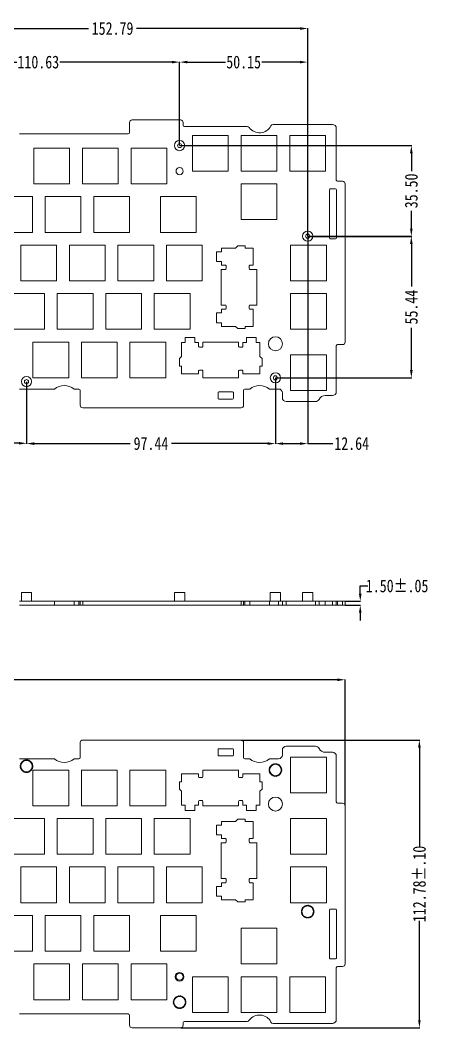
# Model space of a CAD drawing. Header units: inches. Extents: x 702 to 1402, y 103 to 498.
# Drawn here: x 974.2 to 1136.6, y 103.5 to 498.4 of the extents above; entities that cross this region are included whole.
import ezdxf

# ---------------------------------------------------------------- set-up
doc = ezdxf.new("R2010")
doc.units = ezdxf.units.IN
doc.header["$LTSCALE"] = 2.574606
doc.header["$MEASUREMENT"] = 0
doc.header["$PDMODE"] = 3
doc.header["$PDSIZE"] = 0.3125
doc.layers.get('0').update_dxf_attribs({"linetype": 'CONTINUOUS'})
doc.layers.get('Defpoints').update_dxf_attribs({"linetype": 'CONTINUOUS'})
doc.styles.get("Standard").update_dxf_attribs({"font": 'txt', "width": 0.8})
doc.dimstyles.new('副本 STANDARD', dxfattribs={"dimtxt": 5, "dimasz": 3, "dimexe": 0.125, "dimexo": 0.0625, "dimgap": 0.09, "dimtad": 0, "dimtoh": 1, "dimzin": 4, "dimdsep": 46, "dimtxsty": 'Standard', "dimblk": '_FILLED', "dimcen": 0.09, "dimazin": 1, "dimtp": 0.01, "dimtm": 0.01, "dimtfac": 1, "dimtofl": 0, "dimtmove": 0, "dimatfit": 3, "dimldrblk": '_FILLED', "dimfxl": 1, "dimtolj": 1, "dimtzin": 4, "dimarcsym": 0})

# ---------------------------------------------------------------- blocks, each defined once
blk = doc.blocks.new('_FILLED')
at = {"color": 0, "linetype": 'ByBlock'}
blk.add_solid([(0, 0), (-1, 0.17), (-1, -0.17)], dxfattribs=at)
blk = doc.blocks.new('*D34')
at = {"color": 0, "lineweight": -2, "transparency": 16777216}
for p, q in [((781.49, 190.58), (781.49, 240)), ((784.49, 239.88), (926.05, 239.88)), ((1098.45, 239.88), (956.9, 239.88)), ((1101.45, 190.58), (1101.45, 240))]:
    blk.add_line(p, q, dxfattribs=at)
at = {"layer": 'Defpoints', "color": 0, "transparency": 16777216}
for p in [(1101.45, 239.88), (781.49, 190.52), (1101.45, 190.52)]:
    blk.add_point(p, dxfattribs=at)
at = {"color": 0, "lineweight": -2, "transparency": 16777216, "xscale": 3, "yscale": 3, "zscale": 3, "rotation": 180}
blk.add_blockref('_FILLED', (781.49, 239.88), dxfattribs=at)
at = {"color": 0, "lineweight": -2, "transparency": 16777216, "xscale": 3, "yscale": 3, "zscale": 3}
blk.add_blockref('_FILLED', (1101.45, 239.88), dxfattribs=at)
at = {"color": 0, "transparency": 16777216, "insert": (941.47, 239.88), "char_height": 5, "attachment_point": 5}
blk.add_mtext('\\A1;319.96±.15', dxfattribs=at)
blk = doc.blocks.new('*D35')
at = {"color": 0, "lineweight": -2, "transparency": 16777216}
for p, q in [((1060.79, 216.26), (1130.68, 216.26)), ((1130.55, 213.26), (1130.55, 174.29)), ((1130.55, 106.48), (1130.55, 145.44)), ((1037.13, 103.48), (1130.68, 103.48))]:
    blk.add_line(p, q, dxfattribs=at)
at = {"layer": 'Defpoints', "color": 0, "transparency": 16777216}
for p in [(1060.72, 216.26), (1037.06, 103.48), (1130.55, 103.48)]:
    blk.add_point(p, dxfattribs=at)
at = {"color": 0, "lineweight": -2, "transparency": 16777216, "xscale": 3, "yscale": 3, "zscale": 3}
for p, rotation in [((1130.55, 216.26), 90), ((1130.55, 103.48), 270)]:
    blk.add_blockref('_FILLED', p, dxfattribs=dict(at, rotation=rotation))
at = {"color": 0, "transparency": 16777216, "insert": (1130.55, 159.87), "char_height": 5, "attachment_point": 5, "rotation": 90}
blk.add_mtext('\\A1;112.78±.10', dxfattribs=at)
blk = doc.blocks.new('*D37')
at = {"color": 0, "lineweight": -2, "transparency": 16777216}
for p, q in [((1107.39, 273.64), (1107.39, 276.64)), ((1107.39, 276.64), (1110.39, 276.64)), ((1101.52, 270.64), (1107.52, 270.64)), ((1101.52, 269.14), (1107.52, 269.14)), ((1107.39, 266.14), (1107.39, 263.14))]:
    blk.add_line(p, q, dxfattribs=at)
at = {"layer": 'Defpoints', "color": 0, "transparency": 16777216}
for p in [(1101.45, 270.64), (1101.45, 269.14), (1107.39, 270.64)]:
    blk.add_point(p, dxfattribs=at)
at = {"color": 0, "lineweight": -2, "transparency": 16777216, "xscale": 3, "yscale": 3, "zscale": 3}
for p, rotation in [((1107.39, 270.64), 270), ((1107.39, 269.14), 90)]:
    blk.add_blockref('_FILLED', p, dxfattribs=dict(at, rotation=rotation))
at = {"color": 0, "transparency": 16777216, "insert": (1121.82, 276.64), "char_height": 5, "attachment_point": 5}
blk.add_mtext('\\A1;1.50±.05', dxfattribs=at)
blk = doc.blocks.new('*D47')
at = {"color": 0, "lineweight": -2, "transparency": 16777216}
for p, q in [((926.03, 451.38), (926.03, 482.05)), ((929.03, 481.93), (972.93, 481.93)), ((1033.67, 481.93), (989.77, 481.93)), ((1036.67, 449.28), (1036.67, 482.05))]:
    blk.add_line(p, q, dxfattribs=at)
at = {"layer": 'Defpoints', "color": 0, "transparency": 16777216}
for p in [(1036.67, 481.93), (926.03, 451.32), (1036.67, 449.22)]:
    blk.add_point(p, dxfattribs=at)
at = {"color": 0, "lineweight": -2, "transparency": 16777216, "xscale": 3, "yscale": 3, "zscale": 3, "rotation": 180}
blk.add_blockref('_FILLED', (926.03, 481.93), dxfattribs=at)
at = {"color": 0, "lineweight": -2, "transparency": 16777216, "xscale": 3, "yscale": 3, "zscale": 3}
blk.add_blockref('_FILLED', (1036.67, 481.93), dxfattribs=at)
at = {"color": 0, "transparency": 16777216, "insert": (981.35, 481.93), "char_height": 5, "attachment_point": 5}
blk.add_mtext('\\A1;110.63', dxfattribs=at)
blk = doc.blocks.new('*D48')
at = {"color": 0, "lineweight": -2, "transparency": 16777216}
for p, q in [((1036.67, 449.28), (1036.67, 482.05)), ((1039.67, 481.93), (1054.65, 481.93)), ((1083.81, 481.93), (1068.83, 481.93)), ((1086.81, 413.78), (1086.81, 482.05))]:
    blk.add_line(p, q, dxfattribs=at)
at = {"layer": 'Defpoints', "color": 0, "transparency": 16777216}
for p in [(1036.67, 481.93), (1036.67, 449.22), (1086.81, 413.72)]:
    blk.add_point(p, dxfattribs=at)
at = {"color": 0, "lineweight": -2, "transparency": 16777216, "xscale": 3, "yscale": 3, "zscale": 3, "rotation": 180}
blk.add_blockref('_FILLED', (1036.67, 481.93), dxfattribs=at)
at = {"color": 0, "lineweight": -2, "transparency": 16777216, "xscale": 3, "yscale": 3, "zscale": 3}
blk.add_blockref('_FILLED', (1086.81, 481.93), dxfattribs=at)
at = {"color": 0, "transparency": 16777216, "insert": (1061.74, 481.93), "char_height": 5, "attachment_point": 5}
blk.add_mtext('\\A1;50.15', dxfattribs=at)
blk = doc.blocks.new('*D49')
at = {"color": 0, "lineweight": -2, "transparency": 16777216}
for p, q in [((862.73, 356.65), (862.73, 332.43)), ((976.73, 356.65), (976.73, 332.43)), ((865.73, 332.56), (911.64, 332.56)), ((973.73, 332.56), (927.82, 332.56))]:
    blk.add_line(p, q, dxfattribs=at)
at = {"layer": 'Defpoints', "color": 0, "transparency": 16777216}
for p in [(862.73, 356.72), (976.73, 356.72), (976.73, 332.56)]:
    blk.add_point(p, dxfattribs=at)
at = {"color": 0, "lineweight": -2, "transparency": 16777216, "xscale": 3, "yscale": 3, "zscale": 3, "rotation": 180}
blk.add_blockref('_FILLED', (862.73, 332.56), dxfattribs=at)
at = {"color": 0, "lineweight": -2, "transparency": 16777216, "xscale": 3, "yscale": 3, "zscale": 3}
blk.add_blockref('_FILLED', (976.73, 332.56), dxfattribs=at)
at = {"color": 0, "transparency": 16777216, "insert": (919.73, 332.56), "char_height": 5, "attachment_point": 5}
blk.add_mtext('\\A1;114.00', dxfattribs=at)
blk = doc.blocks.new('*D50')
at = {"color": 0, "lineweight": -2, "transparency": 16777216}
for p, q in [((976.73, 356.65), (976.73, 332.31)), ((1074.17, 358.15), (1074.17, 332.31)), ((979.73, 332.43), (1017.36, 332.43)), ((1071.17, 332.43), (1033.54, 332.43))]:
    blk.add_line(p, q, dxfattribs=at)
at = {"layer": 'Defpoints', "color": 0, "transparency": 16777216}
for p in [(976.73, 356.72), (1074.17, 358.22), (1074.17, 332.43)]:
    blk.add_point(p, dxfattribs=at)
at = {"color": 0, "lineweight": -2, "transparency": 16777216, "xscale": 3, "yscale": 3, "zscale": 3, "rotation": 180}
blk.add_blockref('_FILLED', (976.73, 332.43), dxfattribs=at)
at = {"color": 0, "lineweight": -2, "transparency": 16777216, "xscale": 3, "yscale": 3, "zscale": 3}
blk.add_blockref('_FILLED', (1074.17, 332.43), dxfattribs=at)
at = {"color": 0, "transparency": 16777216, "insert": (1025.45, 332.43), "char_height": 5, "attachment_point": 5}
blk.add_mtext('\\A1;97.44', dxfattribs=at)
blk = doc.blocks.new('*D41')
at = {"color": 0, "lineweight": -2, "transparency": 16777216}
for p, q in [((1086.81, 413.65), (1086.81, 332.31)), ((1074.17, 358.15), (1074.17, 332.31)), ((1077.17, 332.43), (1083.81, 332.43)), ((1086.81, 332.43), (1096.6, 332.43))]:
    blk.add_line(p, q, dxfattribs=at)
at = {"layer": 'Defpoints', "color": 0, "transparency": 16777216}
for p in [(1086.81, 413.72), (1074.17, 358.22), (1074.17, 332.43)]:
    blk.add_point(p, dxfattribs=at)
at = {"color": 0, "lineweight": -2, "transparency": 16777216, "xscale": 3, "yscale": 3, "zscale": 3, "rotation": 180}
blk.add_blockref('_FILLED', (1074.17, 332.43), dxfattribs=at)
at = {"color": 0, "lineweight": -2, "transparency": 16777216, "xscale": 3, "yscale": 3, "zscale": 3}
blk.add_blockref('_FILLED', (1086.81, 332.43), dxfattribs=at)
at = {"color": 0, "transparency": 16777216, "insert": (1104.03, 332.43), "char_height": 5, "attachment_point": 5}
blk.add_mtext('\\A1;12.64', dxfattribs=at)
blk = doc.blocks.new('*D43')
at = {"color": 0, "lineweight": -2, "transparency": 16777216}
for p, q in [((934.03, 412.28), (934.03, 495.21)), ((937.03, 495.09), (1001, 495.09)), ((1083.81, 495.09), (1019.84, 495.09)), ((1086.81, 413.78), (1086.81, 495.21))]:
    blk.add_line(p, q, dxfattribs=at)
at = {"layer": 'Defpoints', "color": 0, "transparency": 16777216}
for p in [(1086.81, 495.09), (934.03, 412.22), (1086.81, 413.72)]:
    blk.add_point(p, dxfattribs=at)
at = {"color": 0, "lineweight": -2, "transparency": 16777216, "xscale": 3, "yscale": 3, "zscale": 3, "rotation": 180}
blk.add_blockref('_FILLED', (934.03, 495.09), dxfattribs=at)
at = {"color": 0, "lineweight": -2, "transparency": 16777216, "xscale": 3, "yscale": 3, "zscale": 3}
blk.add_blockref('_FILLED', (1086.81, 495.09), dxfattribs=at)
at = {"color": 0, "transparency": 16777216, "insert": (1010.42, 495.09), "char_height": 5, "attachment_point": 5}
blk.add_mtext('\\A1;152.79', dxfattribs=at)
blk = doc.blocks.new('*D44')
at = {"color": 0, "lineweight": -2, "transparency": 16777216}
for p, q in [((1086.88, 413.65), (1127.52, 413.65)), ((1127.39, 410.65), (1127.39, 394.03)), ((1127.39, 361.22), (1127.39, 377.85)), ((1074.23, 358.22), (1127.52, 358.22))]:
    blk.add_line(p, q, dxfattribs=at)
at = {"layer": 'Defpoints', "color": 0, "transparency": 16777216}
for p in [(1086.81, 413.65), (1127.39, 413.65), (1074.17, 358.22)]:
    blk.add_point(p, dxfattribs=at)
at = {"color": 0, "lineweight": -2, "transparency": 16777216, "xscale": 3, "yscale": 3, "zscale": 3}
for p, rotation in [((1127.39, 413.65), 90), ((1127.39, 358.22), 270)]:
    blk.add_blockref('_FILLED', p, dxfattribs=dict(at, rotation=rotation))
at = {"color": 0, "transparency": 16777216, "insert": (1127.39, 385.94), "char_height": 5, "attachment_point": 5, "rotation": 90}
blk.add_mtext('\\A1;55.44', dxfattribs=at)
blk = doc.blocks.new('*D45')
at = {"color": 0, "lineweight": -2, "transparency": 16777216}
for p, q in [((1036.73, 449.22), (1127.52, 449.22)), ((1127.39, 446.22), (1127.39, 439.22)), ((1127.39, 416.72), (1127.39, 423.71)), ((1086.88, 413.72), (1127.52, 413.72))]:
    blk.add_line(p, q, dxfattribs=at)
at = {"layer": 'Defpoints', "color": 0, "transparency": 16777216}
for p in [(1036.67, 449.22), (1127.39, 449.22), (1086.81, 413.72)]:
    blk.add_point(p, dxfattribs=at)
at = {"color": 0, "lineweight": -2, "transparency": 16777216, "xscale": 3, "yscale": 3, "zscale": 3}
for p, rotation in [((1127.39, 449.22), 90), ((1127.39, 413.72), 270)]:
    blk.add_blockref('_FILLED', p, dxfattribs=dict(at, rotation=rotation))
at = {"color": 0, "transparency": 16777216, "insert": (1127.39, 431.47), "char_height": 5, "attachment_point": 5, "rotation": 90}
blk.add_mtext('\\A1;35.50', dxfattribs=at)

msp = doc.modelspace()

# ---------------------------------------------------------------- linework, layer by layer
at = {"color": 7, "linetype": 'Continuous', "lineweight": 15}
for p, q in [((1017.063, 458.257), (1017.063, 454.317)), ((1018.063, 459.257), (1037.063, 459.257)), ((1038.063, 457.217), (1038.063, 458.257)), ((1038.563, 456.717), (1063.1, 456.717)), ((1073.331, 457.517), (1096.513, 457.517)), ((1098.013, 456.017), (1098.013, 435.717)), ((973.973, 453.817), (1016.563, 453.817)), ((1041.663, 453.217), (1041.663, 439.217)), ((1055.663, 453.217), (1041.663, 453.217)), ((1055.663, 439.217), (1055.663, 453.217)), ((1060.713, 453.217), (1060.713, 439.217)), ((1074.713, 453.217), (1060.713, 453.217)), ((1074.713, 439.217), (1074.713, 453.217)), ((1079.763, 453.217), (1079.763, 439.217)), ((1093.763, 453.217), (1079.763, 453.217)), ((1093.763, 439.217), (1093.763, 453.217)), ((993.568, 448.217), (979.568, 448.217)), ((979.568, 448.217), (979.568, 434.217)), ((993.568, 434.217), (993.568, 448.217)), ((998.618, 448.217), (998.618, 434.217)), ((1012.618, 448.217), (998.618, 448.217)), ((1012.618, 434.217), (1012.618, 448.217)), ((1017.668, 448.217), (1017.668, 434.217)), ((1031.668, 448.217), (1017.668, 448.217)), ((1031.668, 434.217), (1031.668, 448.217)), ((1041.663, 439.217), (1055.663, 439.217)), ((1060.713, 439.217), (1074.713, 439.217)), ((1079.763, 439.217), (1093.763, 439.217)), ((1098.513, 435.217), (1100.453, 435.217)), ((979.568, 434.217), (993.568, 434.217)), ((998.618, 434.217), (1012.618, 434.217)), ((1017.668, 434.217), (1031.668, 434.217)), ((1060.713, 434.217), (1060.713, 420.217)), ((1074.713, 434.217), (1060.713, 434.217)), ((1074.713, 420.217), (1074.713, 434.217)), ((1095.352, 413.017), (1095.352, 431.917)), ((1095.652, 432.217), (1097.752, 432.217)), ((1098.052, 431.917), (1098.052, 413.017)), ((1101.453, 434.217), (1101.453, 372.217)), ((979.038, 429.217), (965.038, 429.217)), ((979.038, 415.217), (979.038, 429.217)), ((998.038, 429.217), (984.038, 429.217)), ((984.038, 429.217), (984.038, 415.217)), ((998.038, 415.217), (998.038, 429.217)), ((1017.038, 429.217), (1003.038, 429.217)), ((1003.038, 429.217), (1003.038, 415.217)), ((1017.038, 415.217), (1017.038, 429.217)), ((1043.188, 429.217), (1029.188, 429.217)), ((1029.188, 429.217), (1029.188, 415.217)), ((1043.188, 415.217), (1043.188, 429.217)), ((1060.713, 420.217), (1074.713, 420.217)), ((965.038, 415.217), (979.038, 415.217)), ((984.038, 415.217), (998.038, 415.217)), ((1003.038, 415.217), (1017.038, 415.217)), ((1029.188, 415.217), (1043.188, 415.217)), ((1097.752, 412.717), (1095.652, 412.717)), ((974.528, 410.217), (974.528, 396.217)), ((988.528, 410.217), (974.528, 410.217)), ((988.528, 396.217), (988.528, 410.217)), ((993.528, 410.217), (993.528, 396.217)), ((1007.528, 410.217), (993.528, 410.217)), ((1007.528, 396.217), (1007.528, 410.217)), ((1012.528, 410.217), (1012.528, 396.217)), ((1026.528, 410.217), (1012.528, 410.217)), ((1026.528, 396.217), (1026.528, 410.217)), ((1080.113, 410.217), (1080.113, 396.217)), ((1094.113, 410.217), (1080.113, 410.217)), ((1094.113, 396.217), (1094.113, 410.217)), ((974.528, 396.217), (988.528, 396.217)), ((993.528, 396.217), (1007.528, 396.217)), ((1012.528, 396.217), (1026.528, 396.217)), ((1080.113, 396.217), (1094.113, 396.217)), ((983.763, 391.217), (969.763, 391.217)), ((983.763, 377.217), (983.763, 391.217)), ((988.763, 391.217), (988.763, 377.217)), ((1002.763, 391.217), (988.763, 391.217)), ((1002.763, 377.217), (1002.763, 391.217)), ((1007.763, 391.217), (1007.763, 377.217)), ((1021.763, 391.217), (1007.763, 391.217)), ((1021.763, 377.217), (1021.763, 391.217)), ((1026.763, 391.217), (1026.763, 377.217)), ((1040.763, 391.217), (1026.763, 391.217)), ((1040.763, 377.217), (1040.763, 391.217)), ((1080.113, 391.217), (1080.113, 377.217)), ((1094.113, 391.217), (1080.113, 391.217)), ((1094.113, 377.217), (1094.113, 391.217)), ((969.763, 377.217), (983.763, 377.217)), ((988.763, 377.217), (1002.763, 377.217)), ((1007.763, 377.217), (1021.763, 377.217)), ((1026.763, 377.217), (1040.763, 377.217)), ((1080.113, 377.217), (1094.113, 377.217)), ((979.233, 372.217), (979.233, 358.217)), ((993.233, 372.217), (979.233, 372.217)), ((993.233, 358.217), (993.233, 372.217)), ((998.233, 372.217), (998.233, 358.217)), ((1012.233, 372.217), (998.233, 372.217)), ((1012.233, 358.217), (1012.233, 372.217)), ((1017.233, 372.217), (1017.233, 358.217)), ((1031.233, 372.217), (1017.233, 372.217)), ((1031.233, 358.217), (1031.233, 372.217)), ((1037.408, 372.017), (1038.858, 372.017)), ((1037.408, 366.542), (1037.408, 372.017)), ((1038.858, 374.067), (1042.658, 374.067)), ((1038.858, 372.017), (1038.858, 374.067)), ((1042.658, 374.067), (1042.658, 372.017)), ((1042.658, 372.017), (1044.108, 372.017)), ((1044.108, 372.017), (1044.108, 370.517)), ((1059.758, 372.217), (1045.758, 372.217)), ((1045.758, 372.217), (1045.758, 370.517)), ((1059.758, 370.517), (1059.758, 372.217)), ((1061.408, 372.017), (1062.858, 372.017)), ((1061.408, 370.517), (1061.408, 372.017)), ((1062.858, 374.067), (1066.658, 374.067)), ((1062.858, 372.017), (1062.858, 374.067)), ((1066.658, 374.067), (1066.658, 372.017)), ((1066.658, 372.017), (1068.108, 372.017)), ((1068.108, 372.017), (1068.108, 366.542)), ((1100.453, 371.217), (1098.513, 371.217)), ((1044.408, 370.217), (1045.458, 370.217)), ((1060.058, 370.217), (1061.108, 370.217)), ((1098.013, 370.717), (1098.013, 352.767)), ((1036.583, 365.717), (1037.408, 366.542)), ((1036.583, 362.817), (1036.583, 365.717)), ((1068.108, 366.542), (1068.933, 365.717)), ((1068.933, 365.717), (1068.933, 362.817)), ((1080.113, 367.217), (1080.113, 353.217)), ((1094.113, 367.217), (1080.113, 367.217)), ((1094.113, 353.217), (1094.113, 367.217)), ((1037.408, 362.817), (1036.583, 362.817)), ((1037.408, 359.717), (1037.408, 362.817)), ((1044.108, 359.717), (1037.408, 359.717)), ((1044.108, 360.917), (1044.108, 359.717)), ((1045.458, 361.217), (1044.408, 361.217)), ((1045.758, 360.917), (1045.758, 358.217)), ((1059.758, 358.217), (1059.758, 360.917)), ((1061.108, 361.217), (1060.058, 361.217)), ((1061.408, 359.717), (1061.408, 360.917)), ((1068.108, 359.717), (1061.408, 359.717)), ((1068.108, 362.817), (1068.108, 359.717)), ((1068.933, 362.817), (1068.108, 362.817)), ((979.233, 358.217), (993.233, 358.217)), ((998.233, 358.217), (1012.233, 358.217)), ((1017.233, 358.217), (1031.233, 358.217)), ((1045.758, 358.217), (1059.758, 358.217)), ((987.621, 353.817), (973.973, 353.817)), ((997.223, 353.817), (995.325, 353.817)), ((997.723, 347.477), (997.723, 353.317)), ((1051.723, 350.177), (1051.723, 352.417)), ((1052.023, 352.717), (1057.423, 352.717)), ((1057.723, 352.417), (1057.723, 350.177)), ((1061.723, 353.317), (1061.723, 347.477)), ((1064.121, 353.817), (1062.223, 353.817)), ((1075.393, 353.817), (1071.825, 353.817)), ((1076.893, 352.317), (1076.893, 350.417)), ((1080.113, 353.217), (1094.113, 353.217)), ((1057.423, 349.877), (1052.023, 349.877)), ((1089.91, 348.917), (1078.393, 348.917)), ((1093.712, 351.267), (1096.513, 351.267)), ((1060.723, 346.477), (998.723, 346.477)), ((974.733, 274.137), (974.733, 270.637)), ((978.733, 274.137), (974.733, 274.137)), ((978.733, 270.637), (978.733, 274.137)), ((1034.666, 274.137), (1034.666, 270.637)), ((1038.666, 274.137), (1034.666, 274.137)), ((1038.666, 270.637), (1038.666, 274.137)), ((1072.172, 274.137), (1072.172, 270.637)), ((1076.172, 274.137), (1072.172, 274.137)), ((1076.172, 270.637), (1076.172, 274.137)), ((1084.813, 274.137), (1084.813, 270.637)), ((1088.813, 274.137), (1084.813, 274.137)), ((1088.813, 270.637), (1088.813, 274.137)), ((987.621, 270.637), (973.973, 270.637)), ((987.621, 269.137), (973.973, 269.137)), ((987.621, 269.137), (987.621, 270.637)), ((987.621, 270.637), (995.325, 270.637)), ((995.325, 269.137), (987.621, 269.137)), ((995.325, 270.637), (995.325, 269.137)), ((997.223, 270.637), (995.325, 270.637)), ((997.223, 269.137), (995.325, 269.137)), ((997.223, 269.137), (997.223, 270.637)), ((997.723, 270.637), (997.223, 270.637)), ((997.723, 269.137), (997.223, 269.137)), ((997.723, 270.637), (997.723, 269.137)), ((998.723, 270.637), (997.723, 270.637)), ((998.723, 269.137), (997.723, 269.137)), ((998.723, 269.137), (998.723, 270.637)), ((1060.723, 270.637), (998.723, 270.637)), ((1060.723, 269.137), (998.723, 269.137)), ((1060.723, 269.137), (1060.723, 270.637)), ((1061.723, 270.637), (1060.723, 270.637)), ((1061.723, 269.137), (1060.723, 269.137)), ((1061.723, 269.137), (1061.723, 270.637)), ((1062.223, 270.637), (1061.723, 270.637)), ((1062.223, 269.137), (1061.723, 269.137)), ((1062.223, 270.637), (1062.223, 269.137)), ((1064.121, 270.637), (1062.223, 270.637)), ((1064.121, 269.137), (1062.223, 269.137)), ((1064.121, 269.137), (1064.121, 270.637)), ((1064.121, 270.637), (1071.825, 270.637)), ((1071.825, 269.137), (1064.121, 269.137)), ((1071.825, 270.637), (1071.825, 269.137)), ((1075.393, 270.637), (1071.825, 270.637)), ((1075.393, 269.137), (1071.825, 269.137)), ((1075.393, 269.137), (1075.393, 270.637)), ((1075.393, 270.637), (1076.893, 270.637)), ((1076.893, 269.137), (1075.393, 269.137)), ((1076.893, 270.637), (1076.893, 269.137)), ((1078.393, 270.637), (1076.893, 270.637)), ((1078.393, 269.137), (1076.893, 269.137)), ((1078.393, 269.137), (1078.393, 270.637)), ((1089.91, 270.637), (1078.393, 270.637)), ((1089.91, 269.137), (1078.393, 269.137)), ((1089.91, 269.137), (1089.91, 270.637)), ((1091.252, 270.637), (1089.91, 270.637)), ((1091.252, 269.137), (1089.91, 269.137)), ((1091.252, 269.137), (1091.252, 270.637)), ((1091.252, 270.637), (1093.712, 270.637)), ((1093.712, 269.137), (1091.252, 269.137)), ((1093.712, 270.637), (1093.712, 269.137)), ((1093.712, 270.637), (1096.513, 270.637)), ((1096.513, 269.137), (1093.712, 269.137)), ((1096.513, 270.637), (1096.513, 269.137)), ((1098.013, 270.637), (1096.513, 270.637)), ((1098.013, 269.137), (1096.513, 269.137)), ((1098.013, 269.137), (1098.013, 270.637)), ((1098.513, 270.637), (1098.013, 270.637)), ((1098.513, 269.137), (1098.013, 269.137)), ((1098.513, 270.637), (1098.513, 269.137)), ((1100.453, 270.637), (1098.513, 270.637)), ((1100.453, 269.137), (1098.513, 269.137)), ((1100.453, 269.137), (1100.453, 270.637)), ((1101.453, 270.637), (1100.453, 270.637)), ((1101.453, 269.137), (1100.453, 269.137)), ((1101.453, 269.137), (1101.453, 270.637)), ((997.723, 215.257), (997.723, 209.418)), ((1060.723, 216.257), (998.723, 216.257)), ((1061.723, 209.418), (1061.723, 215.257)), ((1089.91, 213.818), (1078.393, 213.818)), ((1051.723, 210.318), (1051.723, 212.557)), ((1052.023, 212.857), (1057.423, 212.857)), ((1057.423, 210.018), (1052.023, 210.018)), ((1057.723, 212.557), (1057.723, 210.318)), ((1076.893, 212.318), (1076.893, 210.418)), ((1080.113, 209.518), (1094.113, 209.518)), ((1080.113, 195.518), (1080.113, 209.518)), ((1096.513, 211.468), (1093.712, 211.468)), ((1094.113, 209.518), (1094.113, 195.518)), ((1098.013, 192.018), (1098.013, 209.968)), ((987.621, 208.918), (973.973, 208.918)), ((997.223, 208.918), (995.325, 208.918)), ((1064.121, 208.918), (1062.223, 208.918)), ((1075.393, 208.918), (1071.825, 208.918)), ((979.233, 204.518), (993.233, 204.518)), ((979.233, 190.518), (979.233, 204.518)), ((993.233, 204.518), (993.233, 190.518)), ((998.233, 204.518), (1012.233, 204.518)), ((998.233, 190.518), (998.233, 204.518)), ((1012.233, 204.518), (1012.233, 190.518)), ((1017.233, 204.518), (1031.233, 204.518)), ((1017.233, 190.518), (1017.233, 204.518)), ((1031.233, 204.518), (1031.233, 190.518)), ((1037.408, 203.018), (1044.108, 203.018)), ((1037.408, 199.918), (1037.408, 203.018)), ((1044.108, 203.018), (1044.108, 201.818)), ((1044.408, 201.518), (1045.458, 201.518)), ((1045.758, 204.518), (1059.758, 204.518)), ((1045.758, 201.818), (1045.758, 204.518)), ((1059.758, 204.518), (1059.758, 201.818)), ((1060.058, 201.518), (1061.108, 201.518)), ((1061.408, 203.018), (1068.108, 203.018)), ((1061.408, 201.818), (1061.408, 203.018)), ((1068.108, 203.018), (1068.108, 199.918)), ((1036.583, 199.918), (1037.408, 199.918)), ((1036.583, 197.018), (1036.583, 199.918)), ((1068.108, 199.918), (1068.933, 199.918)), ((1068.933, 199.918), (1068.933, 197.018)), ((1037.408, 196.193), (1036.583, 197.018)), ((1037.408, 190.718), (1037.408, 196.193)), ((1068.933, 197.018), (1068.108, 196.193)), ((1068.108, 196.193), (1068.108, 190.718)), ((1094.113, 195.518), (1080.113, 195.518)), ((993.233, 190.518), (979.233, 190.518)), ((1012.233, 190.518), (998.233, 190.518)), ((1031.233, 190.518), (1017.233, 190.518)), ((1038.858, 190.718), (1037.408, 190.718)), ((1038.858, 188.668), (1038.858, 190.718)), ((1042.658, 190.718), (1042.658, 188.668)), ((1044.108, 190.718), (1042.658, 190.718)), ((1044.108, 192.218), (1044.108, 190.718)), ((1045.458, 192.518), (1044.408, 192.518)), ((1045.758, 190.518), (1045.758, 192.218)), ((1059.758, 190.518), (1045.758, 190.518)), ((1059.758, 192.218), (1059.758, 190.518)), ((1061.108, 192.518), (1060.058, 192.518)), ((1061.408, 190.718), (1061.408, 192.218)), ((1062.858, 190.718), (1061.408, 190.718)), ((1062.858, 188.668), (1062.858, 190.718)), ((1066.658, 190.718), (1066.658, 188.668)), ((1068.108, 190.718), (1066.658, 190.718)), ((1100.453, 191.518), (1098.513, 191.518)), ((1101.453, 128.518), (1101.453, 190.518)), ((1042.658, 188.668), (1038.858, 188.668)), ((1066.658, 188.668), (1062.858, 188.668)), ((969.763, 185.518), (983.763, 185.518)), ((983.763, 185.518), (983.763, 171.518)), ((988.763, 185.518), (1002.763, 185.518)), ((988.763, 171.518), (988.763, 185.518)), ((1002.763, 185.518), (1002.763, 171.518)), ((1007.763, 185.518), (1021.763, 185.518)), ((1007.763, 171.518), (1007.763, 185.518)), ((1021.763, 185.518), (1021.763, 171.518)), ((1026.763, 185.518), (1040.763, 185.518)), ((1026.763, 171.518), (1026.763, 185.518)), ((1040.763, 185.518), (1040.763, 171.518)), ((1080.113, 185.518), (1094.113, 185.518)), ((1080.113, 171.518), (1080.113, 185.518)), ((1094.113, 185.518), (1094.113, 171.518)), ((983.763, 171.518), (969.763, 171.518)), ((1002.763, 171.518), (988.763, 171.518)), ((1021.763, 171.518), (1007.763, 171.518)), ((1040.763, 171.518), (1026.763, 171.518)), ((1094.113, 171.518), (1080.113, 171.518)), ((974.528, 152.518), (974.528, 166.518)), ((974.528, 166.518), (988.528, 166.518)), ((988.528, 166.518), (988.528, 152.518)), ((993.528, 166.518), (1007.528, 166.518)), ((993.528, 152.518), (993.528, 166.518)), ((1007.528, 166.518), (1007.528, 152.518)), ((1012.528, 166.518), (1026.528, 166.518)), ((1012.528, 152.518), (1012.528, 166.518)), ((1026.528, 166.518), (1026.528, 152.518)), ((1080.113, 166.518), (1094.113, 166.518)), ((1080.113, 152.518), (1080.113, 166.518)), ((1094.113, 166.518), (1094.113, 152.518)), ((988.528, 152.518), (974.528, 152.518)), ((1007.528, 152.518), (993.528, 152.518)), ((1026.528, 152.518), (1012.528, 152.518)), ((1094.113, 152.518), (1080.113, 152.518)), ((965.038, 147.518), (979.038, 147.518)), ((979.038, 147.518), (979.038, 133.518)), ((984.038, 147.518), (998.038, 147.518)), ((984.038, 133.518), (984.038, 147.518)), ((998.038, 147.518), (998.038, 133.518)), ((1003.038, 147.518), (1017.038, 147.518)), ((1003.038, 133.518), (1003.038, 147.518)), ((1017.038, 147.518), (1017.038, 133.518)), ((1029.188, 147.518), (1043.188, 147.518)), ((1029.188, 133.518), (1029.188, 147.518)), ((1043.188, 147.518), (1043.188, 133.518)), ((1095.352, 130.818), (1095.352, 149.718)), ((1095.652, 150.018), (1097.752, 150.018)), ((1098.052, 149.718), (1098.052, 130.818)), ((1060.713, 142.518), (1074.713, 142.518)), ((1060.713, 128.518), (1060.713, 142.518)), ((1074.713, 142.518), (1074.713, 128.518)), ((979.038, 133.518), (965.038, 133.518)), ((998.038, 133.518), (984.038, 133.518)), ((1017.038, 133.518), (1003.038, 133.518)), ((1043.188, 133.518), (1029.188, 133.518)), ((1097.752, 130.518), (1095.652, 130.518)), ((979.568, 128.518), (993.568, 128.518)), ((979.568, 114.518), (979.568, 128.518)), ((993.568, 128.518), (993.568, 114.518)), ((998.618, 128.518), (1012.618, 128.518)), ((998.618, 114.518), (998.618, 128.518)), ((1012.618, 128.518), (1012.618, 114.518)), ((1017.668, 128.518), (1031.668, 128.518)), ((1017.668, 114.518), (1017.668, 128.518)), ((1031.668, 128.518), (1031.668, 114.518)), ((1074.713, 128.518), (1060.713, 128.518)), ((1098.013, 106.718), (1098.013, 127.018)), ((1098.513, 127.518), (1100.453, 127.518)), ((1041.663, 123.518), (1055.663, 123.518)), ((1041.663, 109.518), (1041.663, 123.518)), ((1055.663, 123.518), (1055.663, 109.518)), ((1060.713, 123.518), (1074.713, 123.518)), ((1060.713, 109.518), (1060.713, 123.518)), ((1074.713, 123.518), (1074.713, 109.518)), ((1079.763, 109.518), (1079.763, 123.518)), ((1079.763, 123.518), (1093.763, 123.518)), ((1093.763, 123.518), (1093.763, 109.518)), ((993.568, 114.518), (979.568, 114.518)), ((1012.618, 114.518), (998.618, 114.518)), ((1031.668, 114.518), (1017.668, 114.518)), ((973.973, 108.918), (1016.563, 108.918)), ((1017.063, 108.418), (1017.063, 104.478)), ((1055.663, 109.518), (1041.663, 109.518)), ((1074.713, 109.518), (1060.713, 109.518)), ((1093.763, 109.518), (1079.763, 109.518)), ((1018.063, 103.478), (1037.063, 103.478)), ((1038.063, 104.478), (1038.063, 105.518)), ((1038.563, 106.018), (1063.1, 106.018)), ((1073.331, 105.218), (1096.513, 105.218))]:
    msp.add_line(p, q, dxfattribs=at)
at = {"color": 1, "linetype": 'Continuous', "lineweight": 15}
for p, q in [((1031.528, 396.217), (1031.528, 410.217)), ((1031.528, 410.217), (1045.528, 410.217)), ((1045.528, 410.217), (1045.528, 396.217)), ((1051.053, 407.617), (1053.103, 407.617)), ((1051.053, 403.817), (1051.053, 407.617)), ((1053.103, 409.067), (1058.578, 409.067)), ((1053.103, 407.617), (1053.103, 409.067)), ((1058.578, 409.067), (1059.403, 409.892)), ((1059.403, 409.892), (1062.303, 409.892)), ((1062.303, 409.892), (1062.303, 409.067)), ((1062.303, 409.067), (1065.403, 409.067)), ((1065.403, 409.067), (1065.403, 402.367)), ((1053.103, 403.817), (1051.053, 403.817)), ((1053.103, 402.367), (1053.103, 403.817)), ((1052.903, 400.717), (1054.603, 400.717)), ((1052.903, 386.717), (1052.903, 400.717)), ((1054.603, 402.367), (1053.103, 402.367)), ((1054.903, 401.017), (1054.903, 402.067)), ((1063.903, 402.067), (1063.903, 401.017)), ((1065.403, 402.367), (1064.203, 402.367)), ((1064.203, 400.717), (1066.903, 400.717)), ((1066.903, 400.717), (1066.903, 386.717)), ((1045.528, 396.217), (1031.528, 396.217)), ((1051.053, 383.617), (1053.103, 383.617)), ((1051.053, 379.817), (1051.053, 383.617)), ((1054.603, 386.717), (1052.903, 386.717)), ((1053.103, 385.067), (1054.603, 385.067)), ((1053.103, 383.617), (1053.103, 385.067)), ((1054.903, 385.367), (1054.903, 386.417)), ((1063.903, 386.417), (1063.903, 385.367)), ((1066.903, 386.717), (1064.203, 386.717)), ((1064.203, 385.067), (1065.403, 385.067)), ((1065.403, 385.067), (1065.403, 378.367)), ((1053.103, 379.817), (1051.053, 379.817)), ((1053.103, 378.367), (1053.103, 379.817)), ((1058.578, 378.367), (1053.103, 378.367)), ((1059.403, 377.542), (1058.578, 378.367)), ((1062.303, 377.542), (1059.403, 377.542)), ((1062.303, 378.367), (1062.303, 377.542)), ((1065.403, 378.367), (1062.303, 378.367)), ((1051.053, 182.918), (1053.103, 182.918)), ((1051.053, 179.118), (1051.053, 182.918)), ((1053.103, 184.368), (1058.578, 184.368)), ((1053.103, 182.918), (1053.103, 184.368)), ((1058.578, 184.368), (1059.403, 185.193)), ((1059.403, 185.193), (1062.303, 185.193)), ((1062.303, 185.193), (1062.303, 184.368)), ((1062.303, 184.368), (1065.403, 184.368)), ((1065.403, 184.368), (1065.403, 177.668)), ((1053.103, 179.118), (1051.053, 179.118)), ((1053.103, 177.668), (1053.103, 179.118)), ((1052.903, 176.018), (1054.603, 176.018)), ((1052.903, 162.018), (1052.903, 176.018)), ((1054.603, 177.668), (1053.103, 177.668)), ((1054.903, 176.318), (1054.903, 177.368)), ((1063.903, 177.368), (1063.903, 176.318)), ((1065.403, 177.668), (1064.203, 177.668)), ((1064.203, 176.018), (1066.903, 176.018)), ((1066.903, 176.018), (1066.903, 162.018)), ((1031.528, 152.518), (1031.528, 166.518)), ((1031.528, 166.518), (1045.528, 166.518)), ((1045.528, 166.518), (1045.528, 152.518)), ((1054.603, 162.018), (1052.903, 162.018)), ((1066.903, 162.018), (1064.203, 162.018)), ((1051.053, 158.918), (1053.103, 158.918)), ((1051.053, 155.118), (1051.053, 158.918)), ((1053.103, 158.918), (1053.103, 160.368)), ((1053.103, 160.368), (1054.603, 160.368)), ((1054.903, 160.668), (1054.903, 161.718)), ((1063.903, 161.718), (1063.903, 160.668)), ((1064.203, 160.368), (1065.403, 160.368)), ((1065.403, 160.368), (1065.403, 153.668)), ((1053.103, 155.118), (1051.053, 155.118)), ((1053.103, 153.668), (1053.103, 155.118)), ((1045.528, 152.518), (1031.528, 152.518)), ((1058.578, 153.668), (1053.103, 153.668)), ((1059.403, 152.843), (1058.578, 153.668)), ((1062.303, 152.843), (1059.403, 152.843)), ((1062.303, 153.668), (1062.303, 152.843)), ((1065.403, 153.668), (1062.303, 153.668))]:
    msp.add_line(p, q, dxfattribs=at)
at = {"color": 7, "linetype": 'Continuous', "lineweight": 15}
for centre, radius in [((1036.666, 449.217), 2), ((1036.666, 449.217), 0.8), ((1036.666, 439.217), 1.4), ((1086.813, 413.717), 2), ((1086.813, 413.717), 0.8), ((1074.172, 371.545), 2.75), ((1074.172, 358.217), 2), ((976.733, 356.717), 2), ((976.733, 356.717), 0.8), ((1074.172, 358.217), 0.8), ((976.733, 206.018), 2.25), ((1074.172, 204.518), 2.25), ((1074.172, 191.189), 2.75), ((1086.813, 149.018), 2.25), ((1036.666, 123.518), 1.7), ((1036.666, 123.518), 1.4), ((1036.666, 113.518), 2.25)]:
    msp.add_circle(centre, radius, dxfattribs=at)
for centre, radius, start, end in [((1018.063, 458.257), 1, 90, 180), ((1037.063, 458.257), 1, 0, 90), ((1016.563, 454.317), 0.5, 270, 0), ((1038.563, 457.217), 0.5, 180, 270), ((1063.1, 455.717), 1, 35.68533, 90), ((1067.973, 459.217), 5, 215.68533, 333.25632), ((1073.331, 456.517), 1, 90, 153.25632), ((1096.513, 456.017), 1.5, 0, 90), ((1098.513, 435.717), 0.5, 180, 270), ((1100.453, 434.217), 1, 0, 90), ((1095.652, 431.917), 0.3, 90, 180), ((1097.752, 431.917), 0.3, 0, 90), ((1095.652, 413.017), 0.3, 180, 270), ((1097.752, 413.017), 0.3, 270, 0), ((1098.513, 370.717), 0.5, 90, 180), ((1100.453, 372.217), 1, 270, 0), ((1044.408, 370.517), 0.3, 180, 270), ((1045.458, 370.517), 0.3, 270, 0), ((1060.058, 370.517), 0.3, 180, 270), ((1061.108, 370.517), 0.3, 270, 0), ((1044.408, 360.917), 0.3, 90, 180), ((1045.458, 360.917), 0.3, 0, 90), ((1060.058, 360.917), 0.3, 90, 180), ((1061.108, 360.917), 0.3, 0, 90), ((991.473, 349.217), 6, 50.05549, 129.94451), ((997.223, 353.317), 0.5, 0, 90), ((1052.023, 352.417), 0.3, 90, 180), ((1057.423, 352.417), 0.3, 0, 90), ((1062.223, 353.317), 0.5, 90, 180), ((1067.973, 349.217), 6, 50.05549, 129.94451), ((1075.393, 352.317), 1.5, 0, 90), ((1096.513, 352.767), 1.5, 270, 0), ((1052.023, 350.177), 0.3, 180, 270), ((1057.423, 350.177), 0.3, 270, 0), ((1078.393, 350.417), 1.5, 180, 270), ((1089.91, 350.417), 1.5, 270, 333.44486), ((1093.712, 348.517), 2.75, 90, 153.44486), ((998.723, 347.477), 1, 180, 270), ((1060.723, 347.477), 1, 270, 0), ((998.723, 215.257), 1, 90, 180), ((1060.723, 215.257), 1, 0, 90), ((1078.393, 212.318), 1.5, 90, 180), ((1089.91, 212.318), 1.5, 26.55514, 90), ((997.223, 209.418), 0.5, 270, 0), ((1052.023, 212.557), 0.3, 90, 180), ((1052.023, 210.318), 0.3, 180, 270), ((1057.423, 212.557), 0.3, 0, 90), ((1057.423, 210.318), 0.3, 270, 0), ((1062.223, 209.418), 0.5, 180, 270), ((1075.393, 210.418), 1.5, 270, 0), ((1093.712, 214.218), 2.75, 206.55514, 270), ((1096.513, 209.968), 1.5, 0, 90), ((974.451, 206.303), 0.2, 120.62219, 168.30073), ((974.455, 206.332), 0.2, 176.69927, 224.37781), ((974.455, 205.703), 0.2, 135.62219, 183.30073), ((974.451, 205.732), 0.2, 191.69927, 239.37781), ((974.133, 206.018), 0.25, 315.62219, 44.37781), ((974.222, 206.691), 0.25, 300.62219, 29.37781), ((974.222, 205.345), 0.25, 330.62219, 59.37781), ((974.614, 206.911), 0.2, 161.69927, 209.37781), ((974.603, 206.884), 0.2, 105.62219, 153.30073), ((974.481, 207.318), 0.25, 285.62219, 14.37781), ((974.917, 207.429), 0.2, 146.69927, 194.37781), ((974.899, 207.406), 0.2, 90.62219, 138.30073), ((974.895, 207.856), 0.25, 270.62219, 359.37781), ((975.345, 207.851), 0.2, 131.69927, 179.37781), ((975.321, 207.833), 0.2, 75.62219, 123.30073), ((975.433, 208.269), 0.25, 255.62219, 344.37781), ((975.866, 208.148), 0.2, 116.69927, 164.37781), ((975.839, 208.137), 0.2, 60.62219, 108.30073), ((976.06, 208.529), 0.25, 240.62219, 329.37781), ((976.447, 208.3), 0.2, 101.69927, 149.37781), ((976.418, 208.296), 0.2, 45.62219, 93.30073), ((976.733, 208.618), 0.25, 225.62219, 314.37781), ((977.048, 208.296), 0.2, 86.69927, 134.37781), ((977.019, 208.3), 0.2, 30.62219, 78.30073), ((977.406, 208.529), 0.25, 210.62219, 299.37781), ((977.627, 208.137), 0.2, 71.69927, 119.37781), ((977.6, 208.148), 0.2, 15.62219, 63.30073), ((978.033, 208.269), 0.25, 195.62219, 284.37781), ((978.145, 207.833), 0.2, 56.69927, 104.37781), ((978.122, 207.851), 0.2, 0.62219, 48.30073), ((978.572, 207.856), 0.25, 180.62219, 269.37781), ((978.567, 207.406), 0.2, 41.69927, 89.37781), ((978.549, 207.429), 0.2, 345.62219, 33.30073), ((978.985, 207.318), 0.25, 165.62219, 254.37781), ((978.864, 206.884), 0.2, 26.69927, 74.37781), ((979.244, 206.691), 0.25, 150.62219, 239.37781), ((979.244, 205.345), 0.25, 120.62219, 209.37781), ((978.852, 206.911), 0.2, 330.62219, 18.30073), ((979.333, 206.018), 0.25, 135.62219, 224.37781), ((979.015, 206.303), 0.2, 11.69927, 59.37781), ((979.015, 205.732), 0.2, 300.62219, 348.30073), ((979.011, 206.332), 0.2, 315.62219, 3.30073), ((979.011, 205.703), 0.2, 356.69927, 44.37781), ((991.473, 213.518), 6, 230.05549, 309.94451), ((1067.973, 213.518), 6, 230.05549, 309.94451), ((1072.052, 205.411), 0.2, 161.69927, 209.37781), ((1072.041, 205.384), 0.2, 105.62219, 153.30073), ((1071.92, 205.818), 0.25, 285.62219, 14.37781), ((1072.356, 205.929), 0.2, 146.69927, 194.37781), ((1072.338, 205.906), 0.2, 90.62219, 138.30073), ((1072.333, 206.356), 0.25, 270.62219, 359.37781), ((1072.783, 206.351), 0.2, 131.69927, 179.37781), ((1072.76, 206.333), 0.2, 75.62219, 123.30073), ((1072.872, 206.769), 0.25, 255.62219, 344.37781), ((1073.305, 206.648), 0.2, 116.69927, 164.37781), ((1073.278, 206.637), 0.2, 60.62219, 108.30073), ((1073.499, 207.029), 0.25, 240.62219, 329.37781), ((1073.886, 206.8), 0.2, 101.69927, 149.37781), ((1073.857, 206.796), 0.2, 45.62219, 93.30073), ((1074.172, 207.118), 0.25, 225.62219, 314.37781), ((1074.486, 206.796), 0.2, 86.69927, 134.37781), ((1074.457, 206.8), 0.2, 30.62219, 78.30073), ((1074.845, 207.029), 0.25, 210.62219, 299.37781), ((1075.065, 206.637), 0.2, 71.69927, 119.37781), ((1075.038, 206.648), 0.2, 15.62219, 63.30073), ((1075.472, 206.769), 0.25, 195.62219, 284.37781), ((1075.583, 206.333), 0.2, 56.69927, 104.37781), ((1075.56, 206.351), 0.2, 0.62219, 48.30073), ((1076.01, 206.356), 0.25, 180.62219, 269.37781), ((1076.005, 205.906), 0.2, 41.69927, 89.37781), ((1075.988, 205.929), 0.2, 345.62219, 33.30073), ((1076.423, 205.818), 0.25, 165.62219, 254.37781), ((1076.302, 205.384), 0.2, 26.69927, 74.37781), ((1076.291, 205.411), 0.2, 330.62219, 18.30073), ((974.614, 205.124), 0.2, 150.62219, 198.30073), ((974.603, 205.151), 0.2, 206.69927, 254.37781), ((974.481, 204.718), 0.25, 345.62219, 74.37781), ((974.917, 204.606), 0.2, 165.62219, 213.30073), ((974.899, 204.629), 0.2, 221.69927, 269.37781), ((974.895, 204.179), 0.25, 0.62219, 89.37781), ((975.345, 204.184), 0.2, 180.62219, 228.30073), ((975.321, 204.202), 0.2, 236.69927, 284.37781), ((975.433, 203.766), 0.25, 15.62219, 104.37781), ((975.866, 203.887), 0.2, 195.62219, 243.30073), ((975.839, 203.898), 0.2, 251.69927, 299.37781), ((976.06, 203.506), 0.25, 30.62219, 119.37781), ((976.447, 203.735), 0.2, 210.62219, 258.30073), ((976.418, 203.739), 0.2, 266.69927, 314.37781), ((976.733, 203.418), 0.25, 45.62219, 134.37781), ((977.048, 203.739), 0.2, 225.62219, 273.30073), ((977.019, 203.735), 0.2, 281.69927, 329.37781), ((977.406, 203.506), 0.25, 60.62219, 149.37781), ((977.627, 203.898), 0.2, 240.62219, 288.30073), ((977.6, 203.887), 0.2, 296.69927, 344.37781), ((978.033, 203.766), 0.25, 75.62219, 164.37781), ((978.145, 204.202), 0.2, 255.62219, 303.30073), ((978.122, 204.184), 0.2, 311.69927, 359.37781), ((978.572, 204.179), 0.25, 90.62219, 179.37781), ((978.567, 204.629), 0.2, 270.62219, 318.30073), ((978.549, 204.606), 0.2, 326.69927, 14.37781), ((978.985, 204.718), 0.25, 105.62219, 194.37781), ((978.864, 205.151), 0.2, 285.62219, 333.30073), ((978.852, 205.124), 0.2, 341.69927, 29.37781), ((1044.408, 201.818), 0.3, 180, 270), ((1045.458, 201.818), 0.3, 270, 0), ((1060.058, 201.818), 0.3, 180, 270), ((1061.108, 201.818), 0.3, 270, 0), ((1071.893, 204.832), 0.2, 176.69927, 224.37781), ((1071.893, 204.203), 0.2, 135.62219, 183.30073), ((1071.89, 204.803), 0.2, 120.62219, 168.30073), ((1071.89, 204.232), 0.2, 191.69927, 239.37781), ((1071.572, 204.518), 0.25, 315.62219, 44.37781), ((1071.66, 205.191), 0.25, 300.62219, 29.37781), ((1071.66, 203.845), 0.25, 330.62219, 59.37781), ((1072.052, 203.624), 0.2, 150.62219, 198.30073), ((1072.041, 203.651), 0.2, 206.69927, 254.37781), ((1071.92, 203.218), 0.25, 345.62219, 74.37781), ((1072.356, 203.106), 0.2, 165.62219, 213.30073), ((1072.338, 203.129), 0.2, 221.69927, 269.37781), ((1072.333, 202.679), 0.25, 0.62219, 89.37781), ((1072.783, 202.684), 0.2, 180.62219, 228.30073), ((1072.76, 202.702), 0.2, 236.69927, 284.37781), ((1072.872, 202.266), 0.25, 15.62219, 104.37781), ((1073.305, 202.387), 0.2, 195.62219, 243.30073), ((1073.278, 202.398), 0.2, 251.69927, 299.37781), ((1073.499, 202.006), 0.25, 30.62219, 119.37781), ((1073.886, 202.235), 0.2, 210.62219, 258.30073), ((1073.857, 202.239), 0.2, 266.69927, 314.37781), ((1074.172, 201.918), 0.25, 45.62219, 134.37781), ((1074.486, 202.239), 0.2, 225.62219, 273.30073), ((1074.457, 202.235), 0.2, 281.69927, 329.37781), ((1074.845, 202.006), 0.25, 60.62219, 149.37781), ((1075.065, 202.398), 0.2, 240.62219, 288.30073), ((1075.038, 202.387), 0.2, 296.69927, 344.37781), ((1075.472, 202.266), 0.25, 75.62219, 164.37781), ((1075.583, 202.702), 0.2, 255.62219, 303.30073), ((1075.56, 202.684), 0.2, 311.69927, 359.37781), ((1076.01, 202.679), 0.25, 90.62219, 179.37781), ((1076.005, 203.129), 0.2, 270.62219, 318.30073), ((1075.988, 203.106), 0.2, 326.69927, 14.37781), ((1076.423, 203.218), 0.25, 105.62219, 194.37781), ((1076.302, 203.651), 0.2, 285.62219, 333.30073), ((1076.683, 205.191), 0.25, 150.62219, 239.37781), ((1076.683, 203.845), 0.25, 120.62219, 209.37781), ((1076.291, 203.624), 0.2, 341.69927, 29.37781), ((1076.772, 204.518), 0.25, 135.62219, 224.37781), ((1076.454, 204.803), 0.2, 11.69927, 59.37781), ((1076.454, 204.232), 0.2, 300.62219, 348.30073), ((1076.45, 204.832), 0.2, 315.62219, 3.30073), ((1076.45, 204.203), 0.2, 356.69927, 44.37781), ((1044.408, 192.218), 0.3, 90, 180), ((1045.458, 192.218), 0.3, 0, 90), ((1060.058, 192.218), 0.3, 90, 180), ((1061.108, 192.218), 0.3, 0, 90), ((1098.513, 192.018), 0.5, 180, 270), ((1100.453, 190.518), 1, 0, 90), ((1084.683, 149.884), 0.2, 105.62219, 153.30073), ((1084.561, 150.318), 0.25, 285.62219, 14.37781), ((1084.997, 150.429), 0.2, 146.69927, 194.37781), ((1084.979, 150.406), 0.2, 90.62219, 138.30073), ((1084.975, 150.856), 0.25, 270.62219, 359.37781), ((1085.425, 150.851), 0.2, 131.69927, 179.37781), ((1085.401, 150.833), 0.2, 75.62219, 123.30073), ((1085.513, 151.269), 0.25, 255.62219, 344.37781), ((1085.946, 151.148), 0.2, 116.69927, 164.37781), ((1085.919, 151.137), 0.2, 60.62219, 108.30073), ((1086.14, 151.529), 0.25, 240.62219, 329.37781), ((1086.527, 151.3), 0.2, 101.69927, 149.37781), ((1086.498, 151.296), 0.2, 45.62219, 93.30073), ((1086.813, 151.618), 0.25, 225.62219, 314.37781), ((1087.128, 151.296), 0.2, 86.69927, 134.37781), ((1087.099, 151.3), 0.2, 30.62219, 78.30073), ((1087.486, 151.529), 0.25, 210.62219, 299.37781), ((1087.707, 151.137), 0.2, 71.69927, 119.37781), ((1087.68, 151.148), 0.2, 15.62219, 63.30073), ((1088.113, 151.269), 0.25, 195.62219, 284.37781), ((1088.225, 150.833), 0.2, 56.69927, 104.37781), ((1088.202, 150.851), 0.2, 0.62219, 48.30073), ((1088.652, 150.856), 0.25, 180.62219, 269.37781), ((1088.647, 150.406), 0.2, 41.69927, 89.37781), ((1088.629, 150.429), 0.2, 345.62219, 33.30073), ((1089.065, 150.318), 0.25, 165.62219, 254.37781), ((1088.944, 149.884), 0.2, 26.69927, 74.37781), ((1084.531, 149.303), 0.2, 120.62219, 168.30073), ((1084.535, 149.332), 0.2, 176.69927, 224.37781), ((1084.535, 148.703), 0.2, 135.62219, 183.30073), ((1084.531, 148.732), 0.2, 191.69927, 239.37781), ((1084.213, 149.018), 0.25, 315.62219, 44.37781), ((1084.302, 149.691), 0.25, 300.62219, 29.37781), ((1084.302, 148.345), 0.25, 330.62219, 59.37781), ((1084.694, 149.911), 0.2, 161.69927, 209.37781), ((1084.694, 148.124), 0.2, 150.62219, 198.30073), ((1084.683, 148.151), 0.2, 206.69927, 254.37781), ((1084.561, 147.718), 0.25, 345.62219, 74.37781), ((1084.997, 147.606), 0.2, 165.62219, 213.30073), ((1084.979, 147.629), 0.2, 221.69927, 269.37781), ((1084.975, 147.179), 0.25, 0.62219, 89.37781), ((1085.425, 147.184), 0.2, 180.62219, 228.30073), ((1085.401, 147.202), 0.2, 236.69927, 284.37781), ((1085.513, 146.766), 0.25, 15.62219, 104.37781), ((1085.946, 146.887), 0.2, 195.62219, 243.30073), ((1085.919, 146.898), 0.2, 251.69927, 299.37781), ((1086.14, 146.506), 0.25, 30.62219, 119.37781), ((1086.527, 146.735), 0.2, 210.62219, 258.30073), ((1086.498, 146.739), 0.2, 266.69927, 314.37781), ((1086.813, 146.418), 0.25, 45.62219, 134.37781), ((1087.128, 146.739), 0.2, 225.62219, 273.30073), ((1087.099, 146.735), 0.2, 281.69927, 329.37781), ((1087.486, 146.506), 0.25, 60.62219, 149.37781), ((1087.707, 146.898), 0.2, 240.62219, 288.30073), ((1087.68, 146.887), 0.2, 296.69927, 344.37781), ((1088.113, 146.766), 0.25, 75.62219, 164.37781), ((1088.225, 147.202), 0.2, 255.62219, 303.30073), ((1088.202, 147.184), 0.2, 311.69927, 359.37781), ((1088.652, 147.179), 0.25, 90.62219, 179.37781), ((1088.647, 147.629), 0.2, 270.62219, 318.30073), ((1088.629, 147.606), 0.2, 326.69927, 14.37781), ((1089.065, 147.718), 0.25, 105.62219, 194.37781), ((1088.944, 148.151), 0.2, 285.62219, 333.30073), ((1089.324, 149.691), 0.25, 150.62219, 239.37781), ((1089.324, 148.345), 0.25, 120.62219, 209.37781), ((1088.932, 149.911), 0.2, 330.62219, 18.30073), ((1088.932, 148.124), 0.2, 341.69927, 29.37781), ((1089.413, 149.018), 0.25, 135.62219, 224.37781), ((1089.095, 149.303), 0.2, 11.69927, 59.37781), ((1089.095, 148.732), 0.2, 300.62219, 348.30073), ((1089.091, 149.332), 0.2, 315.62219, 3.30073), ((1089.091, 148.703), 0.2, 356.69927, 44.37781), ((1095.652, 149.718), 0.3, 90, 180), ((1097.752, 149.718), 0.3, 0, 90), ((1095.652, 130.818), 0.3, 180, 270), ((1097.752, 130.818), 0.3, 270, 0), ((1098.513, 127.018), 0.5, 90, 180), ((1100.453, 128.518), 1, 270, 0), ((1034.535, 114.384), 0.2, 105.62219, 153.30073), ((1034.414, 114.818), 0.25, 285.62219, 14.37781), ((1034.85, 114.929), 0.2, 146.69927, 194.37781), ((1034.832, 114.906), 0.2, 90.62219, 138.30073), ((1034.827, 115.356), 0.25, 270.62219, 359.37781), ((1035.277, 115.351), 0.2, 131.69927, 179.37781), ((1035.254, 115.333), 0.2, 75.62219, 123.30073), ((1035.366, 115.769), 0.25, 255.62219, 344.37781), ((1035.799, 115.648), 0.2, 116.69927, 164.37781), ((1035.772, 115.637), 0.2, 60.62219, 108.30073), ((1035.993, 116.029), 0.25, 240.62219, 329.37781), ((1036.38, 115.8), 0.2, 101.69927, 149.37781), ((1036.351, 115.796), 0.2, 45.62219, 93.30073), ((1036.666, 116.118), 0.25, 225.62219, 314.37781), ((1036.98, 115.796), 0.2, 86.69927, 134.37781), ((1036.951, 115.8), 0.2, 30.62219, 78.30073), ((1037.338, 116.029), 0.25, 210.62219, 299.37781), ((1037.559, 115.637), 0.2, 71.69927, 119.37781), ((1037.532, 115.648), 0.2, 15.62219, 63.30073), ((1037.966, 115.769), 0.25, 195.62219, 284.37781), ((1038.077, 115.333), 0.2, 56.69927, 104.37781), ((1038.054, 115.351), 0.2, 0.62219, 48.30073), ((1038.504, 115.356), 0.25, 180.62219, 269.37781), ((1038.499, 114.906), 0.2, 41.69927, 89.37781), ((1038.481, 114.929), 0.2, 345.62219, 33.30073), ((1038.917, 114.818), 0.25, 165.62219, 254.37781), ((1038.796, 114.384), 0.2, 26.69927, 74.37781), ((1034.383, 113.803), 0.2, 120.62219, 168.30073), ((1034.387, 113.832), 0.2, 176.69927, 224.37781), ((1034.387, 113.203), 0.2, 135.62219, 183.30073), ((1034.383, 113.232), 0.2, 191.69927, 239.37781), ((1034.066, 113.518), 0.25, 315.62219, 44.37781), ((1034.154, 114.191), 0.25, 300.62219, 29.37781), ((1034.154, 112.845), 0.25, 330.62219, 59.37781), ((1034.546, 114.411), 0.2, 161.69927, 209.37781), ((1034.546, 112.624), 0.2, 150.62219, 198.30073), ((1034.535, 112.651), 0.2, 206.69927, 254.37781), ((1034.414, 112.218), 0.25, 345.62219, 74.37781), ((1034.85, 112.106), 0.2, 165.62219, 213.30073), ((1034.832, 112.129), 0.2, 221.69927, 269.37781), ((1034.827, 111.679), 0.25, 0.62219, 89.37781), ((1035.277, 111.684), 0.2, 180.62219, 228.30073), ((1035.254, 111.702), 0.2, 236.69927, 284.37781), ((1035.366, 111.266), 0.25, 15.62219, 104.37781), ((1035.799, 111.387), 0.2, 195.62219, 243.30073), ((1035.772, 111.398), 0.2, 251.69927, 299.37781), ((1035.993, 111.006), 0.25, 30.62219, 119.37781), ((1036.38, 111.235), 0.2, 210.62219, 258.30073), ((1036.351, 111.239), 0.2, 266.69927, 314.37781), ((1036.666, 110.918), 0.25, 45.62219, 134.37781), ((1036.98, 111.239), 0.2, 225.62219, 273.30073), ((1036.951, 111.235), 0.2, 281.69927, 329.37781), ((1037.338, 111.006), 0.25, 60.62219, 149.37781), ((1037.559, 111.398), 0.2, 240.62219, 288.30073), ((1037.532, 111.387), 0.2, 296.69927, 344.37781), ((1037.966, 111.266), 0.25, 75.62219, 164.37781), ((1038.077, 111.702), 0.2, 255.62219, 303.30073), ((1038.054, 111.684), 0.2, 311.69927, 359.37781), ((1038.504, 111.679), 0.25, 90.62219, 179.37781), ((1038.499, 112.129), 0.2, 270.62219, 318.30073), ((1038.481, 112.106), 0.2, 326.69927, 14.37781), ((1038.917, 112.218), 0.25, 105.62219, 194.37781), ((1038.796, 112.651), 0.2, 285.62219, 333.30073), ((1039.177, 114.191), 0.25, 150.62219, 239.37781), ((1039.177, 112.845), 0.25, 120.62219, 209.37781), ((1038.785, 114.411), 0.2, 330.62219, 18.30073), ((1038.785, 112.624), 0.2, 341.69927, 29.37781), ((1039.266, 113.518), 0.25, 135.62219, 224.37781), ((1038.948, 113.803), 0.2, 11.69927, 59.37781), ((1038.948, 113.232), 0.2, 300.62219, 348.30073), ((1038.944, 113.832), 0.2, 315.62219, 3.30073), ((1038.944, 113.203), 0.2, 356.69927, 44.37781), ((1016.563, 108.418), 0.5, 0, 90), ((1067.973, 103.518), 5, 26.74368, 144.31467), ((1096.513, 106.718), 1.5, 270, 0), ((1018.063, 104.478), 1, 180, 270), ((1037.063, 104.478), 1, 270, 0), ((1038.563, 105.518), 0.5, 90, 180), ((1063.1, 107.018), 1, 270, 324.31467), ((1073.331, 106.218), 1, 206.74368, 270)]:
    msp.add_arc(centre, radius, start, end, dxfattribs=at)
at = {"color": 1, "linetype": 'Continuous', "lineweight": 15}
for centre, start, end in [((1054.603, 402.067), 0, 90), ((1054.603, 401.017), 270, 360), ((1064.203, 402.067), 90, 180), ((1064.203, 401.017), 180, 270), ((1054.603, 386.417), 0, 90), ((1054.603, 385.367), 270, 360), ((1064.203, 386.417), 90, 180), ((1064.203, 385.367), 180, 270), ((1054.603, 177.368), 0, 90), ((1054.603, 176.318), 270, 360), ((1064.203, 177.368), 90, 180), ((1064.203, 176.318), 180, 270), ((1054.603, 161.718), 0, 90), ((1064.203, 161.718), 90, 180), ((1054.603, 160.668), 270, 360), ((1064.203, 160.668), 180, 270)]:
    msp.add_arc(centre, 0.3, start, end, dxfattribs=at)

# ---------------------------------------------------------------- dimensions: what is measured, and where the dimension line sits
at = {"color": 3}
for base, p1, p2, picture, middle in [((1086.813032187, 495.08957054), (934.028032188, 412.217016099), (1086.813032187, 413.717016099), '*D43', (1010.420532187, 495.08957054)), ((1036.666, 481.929), (926.033, 451.317), (1036.666, 449.217), '*D47', (981.349, 481.929)), ((1036.666, 481.929), (1086.813, 413.717), (1036.666, 449.217), '*D48', (1061.739, 481.929)), ((976.733, 332.559), (862.733, 356.717), (976.733, 356.717), '*D49', (919.733, 332.559)), ((1074.172, 332.434), (976.733, 356.717), (1074.172, 358.217), '*D50', (1025.452, 332.434))]:
    dim = msp.add_linear_dim(base=base, p1=p1, p2=p2, dimstyle='副本 STANDARD', dxfattribs=at)
    dim.commit()
    dim.dimension.update_dxf_attribs({"geometry": picture, "text_midpoint": middle})
for base, p1, p2, picture, middle in [((1127.39, 449.217), (1086.813, 413.717), (1036.666, 449.217), '*D45', (1127.39, 431.467)), ((1127.39, 413.655), (1074.172, 358.217), (1086.813, 413.655), '*D44', (1127.39, 385.936))]:
    dim = msp.add_linear_dim(base=base, p1=p1, p2=p2, angle=90, dimstyle='副本 STANDARD', dxfattribs=at)
    dim.commit()
    dim.dimension.update_dxf_attribs({"geometry": picture, "text_midpoint": middle})
dim = msp.add_linear_dim(base=(1074.172, 332.434), p1=(1086.813, 413.717), p2=(1074.172, 358.217), dimstyle='副本 STANDARD', dxfattribs=at)
dim.commit()
dim.dimension.update_dxf_attribs({"geometry": '*D41', "text_midpoint": (1104.025, 332.434), "dimtype": 160})
for base, p1, p2, override, picture, middle in [((1107.392, 270.637), (1101.453, 269.137), (1101.453, 270.637), {"dimtol": 1, "dimtp": 0.05, "dimtm": 0.05}, '*D37', (1121.815, 276.637)), ((1130.554, 103.478), (1060.723, 216.257), (1037.063, 103.478), {"dimtol": 1, "dimtp": 0.1, "dimtm": 0.1}, '*D35', (1130.554, 159.868))]:
    dim = msp.add_linear_dim(base=base, p1=p1, p2=p2, angle=90, dimstyle='副本 STANDARD', override=override, dxfattribs=at)
    dim.commit()
    dim.dimension.update_dxf_attribs({"geometry": picture, "text_midpoint": middle})
dim = msp.add_linear_dim(base=(1101.453, 239.875), p1=(781.493, 190.518), p2=(1101.453, 190.518), dimstyle='副本 STANDARD', override={"dimtol": 1, "dimtp": 0.15, "dimtm": 0.15}, dxfattribs=at)
dim.commit()
dim.dimension.update_dxf_attribs({"geometry": '*D34', "text_midpoint": (941.473, 239.875)})

doc.saveas('drawing.dxf')
